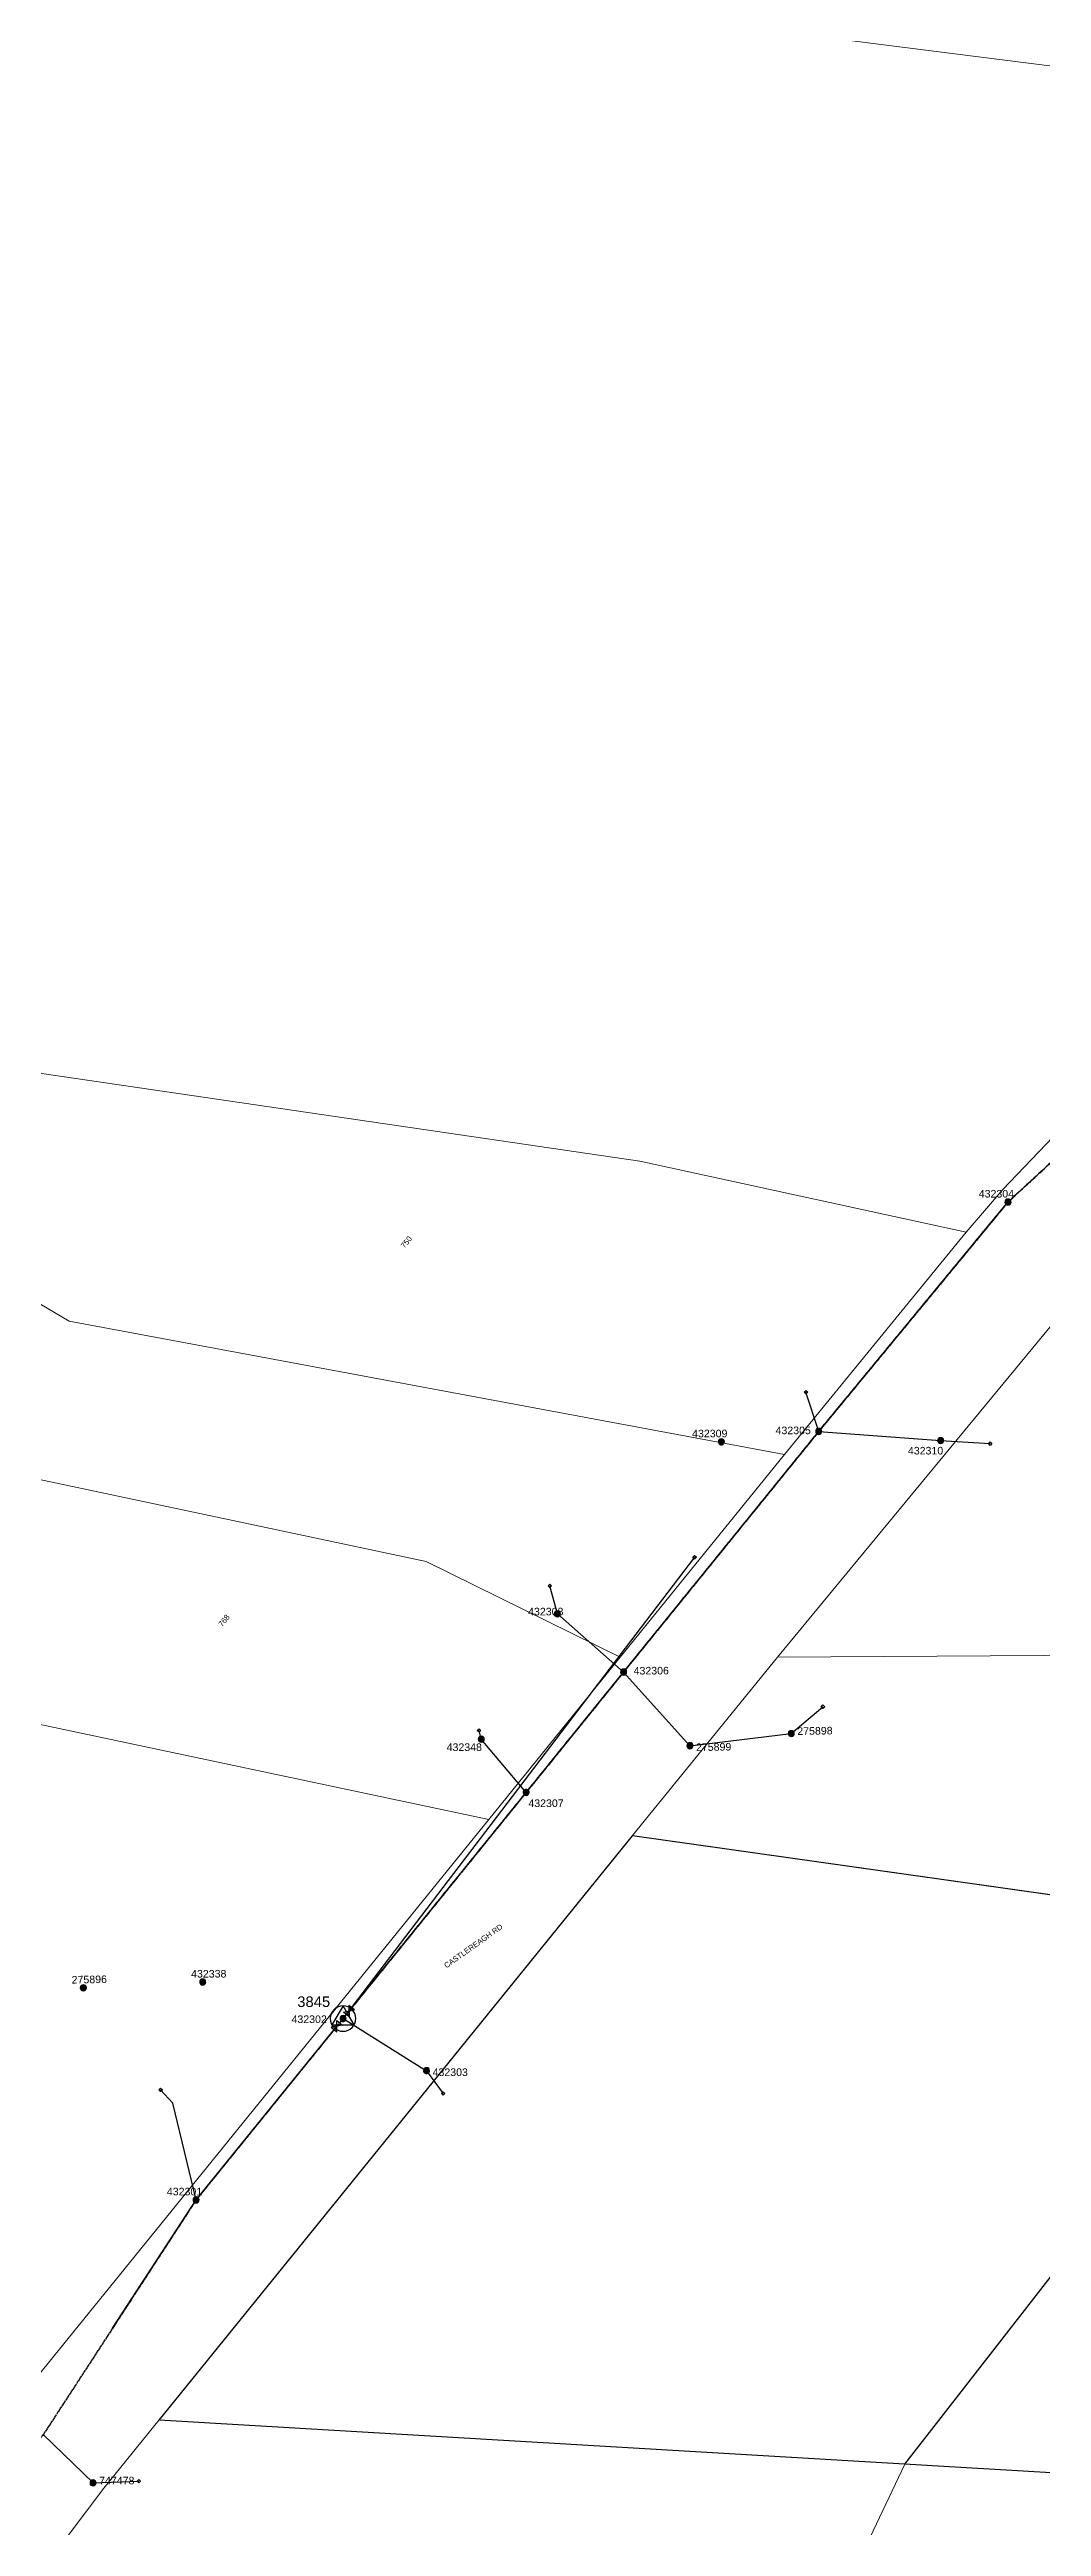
# Model space of a CAD drawing. Header units: metres. Extents: x 284044 to 286251, y 6274170 to 6277073.
# Drawn here: x 284842 to 285169, y 6275184 to 6276002 of the extents above; entities that cross this region are included whole.
import ezdxf
from ezdxf.enums import TextEntityAlignment as Align

# ---------------------------------------------------------------- set-up
doc = ezdxf.new("R2010")
doc.units = ezdxf.units.M
doc.linetypes.add('Cable Exist OH', pattern=[1, 1, 0])
doc.layers.get('0').update_dxf_attribs({"color": 6})
for name, color, linetype in [('_User Miscellaneous1', 7, 'Continuous'), ('Equip_LV_EXT', 7, 'Continuous'), ('Mains_HV_EXT', 7, 'Continuous'), ('Mains_LV_EXT', 7, 'Continuous'), ('Notes', 7, 'Continuous'), ('OH_Details_SP_MISC', 7, 'Continuous'), ('Services_SP_EXT', 7, 'Continuous'), ('Sub_SP_TR_HV_LV_EXT', 7, 'Continuous'), ('SupportsOH_SP_TR_HV_LV_SL_EXT', 7, 'Continuous')]:
    doc.layers.add(name, color=color, linetype=linetype)
doc.layers.add('Cadastre Land Parcels_SP_EXT', color=9, linetype='Continuous', lineweight=5)
doc.layers.add('Cadastre Roads_SP_EXT', color=9, linetype='Continuous', lineweight=5)
doc.styles.add('POLE_LABEL', font='arial.ttf')
doc.styles.get("Standard").update_dxf_attribs({"font": 'arial.ttf'})

# ---------------------------------------------------------------- blocks, each defined once
blk = doc.blocks.new('SUB_POLE_EXT')
blk.add_wipeout([(0, 4.22), (0.42, 4.2), (0.83, 4.14), (1.21, 4.05), (1.62, 3.9), (1.99, 3.72), (2.35, 3.51), (2.68, 3.26), (2.99, 2.99), (3.28, 2.66), (3.52, 2.34), (3.76, 1.92), (3.9, 1.62), (4.04, 1.23), (4.18, 0.63), (4.22, 0), (4.18, -0.61), (4.06, -1.15), (3.9, -1.62), (3.58, -2.24), (3.22, -2.73), (2.97, -3.01), (2.68, -3.26), (2.36, -3.5), (2, -3.72), (1.64, -3.89), (1.25, -4.03), (0.82, -4.14), (0.42, -4.2), (0, -4.22), (-0.41, -4.2), (-0.8, -4.15), (-1.21, -4.05), (-1.62, -3.9), (-1.99, -3.73), (-2.35, -3.51), (-2.68, -3.26), (-2.96, -3.02), (-3.23, -2.72), (-3.51, -2.35), (-3.71, -2.01), (-3.91, -1.6), (-4.05, -1.21), (-4.16, -0.76), (-4.22, -0.14), (-4.21, 0.39), (-4.14, 0.83), (-4.03, 1.27), (-3.9, 1.63), (-3.71, 2.02), (-3.5, 2.37), (-3.28, 2.67), (-2.99, 2.99), (-2.68, 3.27), (-2.33, 3.52), (-1.98, 3.73), (-1.63, 3.9), (-1.2, 4.05), (-0.78, 4.15), (-0.4, 4.21)])
blk.add_line((2.16, 0.48), (2.16, 0.48, 0))
blk.add_lwpolyline([(-4.22, 0, 1), (4.22, 0, 1)], format="xyb", close=True)
blk.add_lwpolyline([(2.14, 0.52), (0, 4.22), (-3.66, -2.11), (3.66, -2.11)], close=True)
for tag, height, flags, p in [('STREET_CODE', 0.2, 9, (1.5, 0)), ('ASSET_NUM', 3.5, 8, (2, 2)), ('CONSTRUCTED_VOLTAGE', 0.2, 9, (1.5, -0.2)), ('OPERATING_VOLTAGE', 0.2, 9, (1.5, -0.6)), ('OPERATED_BY', 0.2, 9, (1.5, -0.8)), ('ORIENTATION', 0.2, 9, (1.5, -1.2)), ('OWNED_BY', 0.2, 9, (1.5, -1.4)), ('SECONDARY_VOLTAGE', 0.2, 9, (1.5, -1.6)), ('STATE', 0.2, 9, (1.5, -1.8)), ('SUBSTATION_TYPE', 0.2, 9, (1.5, -2)), ('STREETNAME', 0.2, 9, (1.5, -2.8)), ('SUBURB', 0.2, 9, (1.5, -3)), ('Z', 0.2, 1, (1.5, -3.4)), ('NO_PHASES', 0.2, 9, (1.5, -0.4)), ('MAINTAINED_BY', 0.2, 9, (1.5, -1)), ('USAGE', 0.2, 9, (1.5, -2.2)), ('LEGEND', 0.2, 9, (1.5, -2.4)), ('LOCATION', 0.2, 9, (1.5, -2.6)), ('NOTES', 0.2, 9, (1.5, -3.2))]:
    blk.add_attdef(tag, text='', height=height, dxfattribs=dict(flags=flags)).set_placement(p, align=Align.MIDDLE_LEFT)
blk = doc.blocks.new('LV_OH_LINKS_DISTFUSE_EXT')
for p, q in [((0, 0), (0.96, 0)), ((3.84, 0), (4.8, 0))]:
    blk.add_line(p, q)
blk.add_lwpolyline([(3.84, -1.2), (3.84, 1.2), (0.96, -1.2), (0.96, 1.2)], close=True)
at = {"flags": 9}
for tag, p in [('ACTUAL_STATUS', (0, 0)), ('CONSTRUCTED_VOLTAGE', (0, -0.2)), ('OPERATING_VOLTAGE', (0, -0.6)), ('ORIENTATION', (0, -0.8)), ('OWNED_BY', (0, -1)), ('STATE', (0, -1.2)), ('SWITCH_TYPE', (0, -1.4)), ('NO_PHASES', (0, -0.4)), ('USAGE', (0, -1.6)), ('NOTES', (0, -1.8))]:
    blk.add_attdef(tag, text='', height=0.2, dxfattribs=at).set_placement(p, align=Align.MIDDLE_LEFT)
at = {"flags": 1}
blk.add_attdef('Z', (0, 0), '', height=0.2, dxfattribs=at)
blk = doc.blocks.new('CCP_EXT')
blk.add_wipeout([(0, 0.57), (0.57, 0), (0, -0.57), (-0.57, 0)])
blk.add_lwpolyline([(-0.57, 0), (0, 0.57), (0.57, 0), (0, -0.57), (-0.57, 0)])
at = {"flags": 1}
blk.add_attdef('Z', (0, 0), '', height=0.2, dxfattribs=at)
at = {"flags": 9}
for tag, p in [('CCP_TYPE', (0, 0)), ('CONSTRUCTED_VOLTAGE', (0, -0.2)), ('OPERATING_VOLTAGE', (0, -0.6)), ('ORIENTATION', (0, -0.8)), ('OWNED_BY', (0, -1)), ('STATE', (0, -1.8)), ('NO_PHASES', (0, -0.4)), ('USAGE', (0, -1.2)), ('LEGEND', (0, -1.4)), ('LIFE_SUPPORT', (0, -1.6)), ('NOTES', (0, -2))]:
    blk.add_attdef(tag, text='', height=0.2, dxfattribs=at).set_placement(p, align=Align.MIDDLE_LEFT)
blk = doc.blocks.new('POLE_EXT')
blk.add_hatch(color=256).paths.add_polyline_path([(-1, 0, 1), (1, 0, 1)])
blk.add_lwpolyline([(-1, 0, 1), (1, 0, 1)], format="xyb", close=True)
for tag, height, flags, p in [('pNumber', 2.5, 8, (-17.84, 2.07)), ('OWNED_BY', 0.2, 9, (1.35, -0.4)), ('SPECIAL_USE', 0.2, 9, (1.35, -0.8)), ('STATE', 0.2, 9, (1.35, -1)), ('cLV', 0.2, 9, (1.35, -1.4)), ('hDepth', 0.2, 9, (1.35, -1.6)), ('hDia', 0.2, 9, (1.35, -1.8)), ('cHV', 0.2, 9, (1.35, -2)), ('cLinedev', 0.2, 9, (1.35, -3.4)), ('pExisting', 0.2, 9, (1.35, -3.8)), ('pFooting', 0.2, 9, (1.35, -4.4)), ('pNew', 0.2, 9, (1.35, -4.6)), ('pRelocate', 0.2, 9, (1.35, -5)), ('pRemove', 0.2, 9, (1.35, -5.2)), ('pReplace', 0.2, 9, (1.35, -5.4)), ('pStay', 0.2, 9, (1.35, -5.6)), ('pType', 0.2, 9, (1.35, -5.8)), ('cspan', 0.2, 9, (1.35, -6)), ('STREETNAME', 0.2, 9, (1.35, -6.2)), ('SUBURB', 0.2, 9, (1.35, -6.4)), ('OPERATED_BY', 0.2, 9, (1.36, -7.01)), ('PARENT', 0.2, 9, (1.35, -0.6)), ('USAGE', 0.2, 9, (1.35, -1.2)), ('LBRACKET', 0.2, 9, (1.35, -2.2)), ('LExisting', 0.2, 9, (1.35, -2.4)), ('LANTNUMBER', 0.2, 9, (1.35, -2.6)), ('LOther', 0.2, 9, (1.35, -2.8)), ('LRemove', 0.2, 9, (1.35, -3)), ('LEGEND', 0.2, 9, (1.35, -3.2)), ('LOCATION', 0.2, 9, (1.35, -3.6)), ('PFNUMBER', 0.2, 9, (1.35, -4)), ('NEWPFNUMBER', 0.2, 9, (1.35, -4.2)), ('NOTES', 0.2, 9, (1.35, -6.6)), ('MAINTAINED_BY', 0.2, 9, (1.36, -6.81))]:
    blk.add_attdef(tag, text='', height=height, dxfattribs=dict(flags=flags)).set_placement(p, align=Align.MIDDLE_LEFT)
at = {"style": 'POLE_LABEL'}
for tag, height, flags, p in [('STRUCTURE_PLANT_NUMBER', 0.2, 9, (1.35, 0.03)), ('ASSET_NUM', 2.5, 8, (2, 2)), ('STREET_CODE', 0.2, 9, (1.35, -0.2))]:
    blk.add_attdef(tag, text='', height=height, dxfattribs=dict(at, flags=flags)).set_placement(p, align=Align.MIDDLE_LEFT)
at = {"flags": 1}
blk.add_attdef('Z', (1.35, -7.33), '', height=0.2, dxfattribs=at)

msp = doc.modelspace()

# ---------------------------------------------------------------- linework, layer by layer
at = {"layer": 'Cadastre Land Parcels_SP_EXT', "linetype": 'Continuous'}
for points in [[(284616.64, 6276067.35), (285368.51, 6275971.98), (285387.08, 6275993.24), (285463.84, 6275995.15), (285545.19, 6275907.25), (285573.26, 6275927.16), (285597.68, 6275944.48), (285619.17, 6275959.72), (285626.46, 6275964.9), (285663.27, 6275991.01), (285618.03, 6276024.9), (285618.03, 6276024.9), (285574.22, 6276057.72), (285448.95, 6276151.55), (285263.21, 6276200.08), (285016.44, 6276264.43), (284879.98, 6276300.01), (284860.42, 6276305.35), (284643.44, 6276364.57)], [(284829.58, 6275665.47), (285036.78, 6275634.99), (285144.58, 6275611.55), (285156.68, 6275625.7), (285180.43, 6275650.54), (285205.51, 6275674.06), (285231.82, 6275696.16), (285259.29, 6275716.8), (285382.96, 6275804.57), (285497.04, 6275885.42), (285497.04, 6275885.42), (285368.51, 6275971.98), (284616.64, 6276067.35)], [(284783.4, 6275541.5), (284966.29, 6275502.73), (285030.34, 6275471.17), (285084.61, 6275538.18), (284848.39, 6275582.15), (284810.59, 6275604.38)]]:
    msp.add_lwpolyline(points, dxfattribs=at)
for points in [[(285144.58, 6275611.55), (285036.78, 6275634.99), (284829.58, 6275665.47), (284810.59, 6275604.38), (284848.39, 6275582.15), (285084.61, 6275538.18), (285144.58, 6275611.55)], [(285323.04, 6275592.76), (285193.11, 6275605.53), (285082.23, 6275471.19), (285310.67, 6275472.64), (285323.04, 6275592.76)], [(285030.34, 6275471.17), (284966.29, 6275502.73), (284783.4, 6275541.5), (284727.49, 6275472.52), (284986.9, 6275417.52), (285030.34, 6275471.17)], [(285310.67, 6275472.64), (285082.23, 6275471.19), (285034.41, 6275412.22), (285301.55, 6275374.44), (285310.67, 6275472.64)], [(285124.28, 6275204.63), (284878.09, 6275219.17), (284859.82, 6275196.6), (284842.35, 6275173.42), (284841.94, 6275172.83), (285071.02, 6275092.33), (285124.28, 6275204.63)], [(285418.73, 6275187.23), (285124.28, 6275204.63), (285071.02, 6275092.33), (285169.37, 6275058), (285178.6, 6275078.71), (285367.62, 6275067.55), (285418.73, 6275187.23)]]:
    msp.add_lwpolyline(points, close=True, dxfattribs=at)
at = {"layer": 'Mains_LV_EXT', "linetype": 'Cable Exist OH'}
for points in [[(285031.44, 6275466.25), (284999.28, 6275426.5)], [(284890.3, 6275291.88), (284839.99, 6275214.58), (284839.83, 6275214.39)]]:
    msp.add_lwpolyline(points, dxfattribs=at)
at = {"layer": 'Notes', "color": 1, "flags": 128}
msp.add_lwpolyline([(285124.28, 6275204.63), (285260.99, 6275380.22)], dxfattribs=at)
at = {"layer": 'OH_Details_SP_MISC', "color": 7, "linetype": 'Continuous', "ltscale": 0.5, "flags": 128}
msp.add_lwpolyline([(284862.71, 6275249.49), (284890.3, 6275291.88), (284938.82, 6275351.79), (284999.28, 6275426.5), (285031.44, 6275466.25), (285095.88, 6275545.75), (285158.36, 6275621.53), (285243.72, 6275700.14), (285310.91, 6275748.56), (285320.87, 6275755.61)], dxfattribs=at)

# ---------------------------------------------------------------- block references
at = {"layer": 'SupportsOH_SP_TR_HV_LV_SL_EXT'}
ref = msp.add_blockref('POLE_EXT', (285158.36, 6275621.53), dxfattribs=at)
ref.add_attrib('ASSET_NUM', '432304', dxfattribs={"layer": '0', "height": 2.5, "style": 'POLE_LABEL'}).set_placement((285160.36, 6275622.28), align=Align.BOTTOM_RIGHT)
ref = msp.add_blockref('POLE_EXT', (285063.72, 6275542.32), dxfattribs=dict(at, rotation=0.02831139073400377))
ref.add_attrib('ASSET_NUM', '432309', dxfattribs={"layer": '0', "height": 2.5, "rotation": 0.07175, "style": 'POLE_LABEL'}).set_placement((285065.72, 6275543.07), align=Align.BOTTOM_RIGHT)
ref = msp.add_blockref('POLE_EXT', (285095.88, 6275545.75), dxfattribs=dict(at, rotation=0.03291297587212228))
ref.add_attrib('ASSET_NUM', '432305', dxfattribs={"layer": '0', "height": 2.5, "rotation": 0.03133, "style": 'POLE_LABEL'}).set_placement((285093.27, 6275544.1), align=Align.BOTTOM_RIGHT)
ref = msp.add_blockref('POLE_EXT', (285136.11, 6275542.76), dxfattribs=dict(at, rotation=0.03741503188271622))
ref.add_attrib('ASSET_NUM', '432310', dxfattribs={"layer": '0', "height": 2.5, "rotation": 0.03437, "style": 'POLE_LABEL'}).set_placement((285125.32, 6275540.64), align=Align.TOP_LEFT)
ref = msp.add_blockref('POLE_EXT', (285009.57, 6275485.49), dxfattribs=at)
ref.add_attrib('ASSET_NUM', '432308', dxfattribs={"layer": '0', "height": 2.5, "rotation": 0.02369, "style": 'POLE_LABEL'}).set_placement((285011.57, 6275486.24), align=Align.MIDDLE_RIGHT)
ref = msp.add_blockref('POLE_EXT', (285031.44, 6275466.25), dxfattribs=at)
ref.add_attrib('ASSET_NUM', '432306', dxfattribs={"layer": '0', "height": 2.5, "rotation": 0.25187, "style": 'POLE_LABEL'}).set_placement((285046.39, 6275467.99), align=Align.TOP_RIGHT)
ref = msp.add_blockref('POLE_EXT', (285053.33, 6275441.9), dxfattribs=at)
ref.add_attrib('ASSET_NUM', '275899', dxfattribs={"layer": '0', "height": 2.5, "rotation": 1, "style": 'POLE_LABEL'}).set_placement((285055.33, 6275442.65), align=Align.TOP_LEFT)
ref = msp.add_blockref('POLE_EXT', (285086.8, 6275445.97), dxfattribs=at)
ref.add_attrib('ASSET_NUM', '275898', dxfattribs={"layer": '0', "height": 2.5, "rotation": 1, "style": 'POLE_LABEL'}).set_placement((285088.8, 6275446.72), align=Align.MIDDLE_LEFT)
ref = msp.add_blockref('POLE_EXT', (284999.28, 6275426.5), dxfattribs=dict(at, rotation=359.9793915045575))
ref.add_attrib('ASSET_NUM', '432307', dxfattribs={"layer": '0', "height": 2.5, "rotation": 359.95875, "style": 'POLE_LABEL'}).set_placement((285011.66, 6275422.92), align=Align.MIDDLE_RIGHT)
ref = msp.add_blockref('POLE_EXT', (284853.06, 6275361.95), dxfattribs=at)
ref.add_attrib('ASSET_NUM', '275896', dxfattribs={"layer": '0', "height": 2.5, "rotation": 1, "style": 'POLE_LABEL'}).set_placement((284855.06, 6275362.7), align=Align.BOTTOM_CENTER)
ref = msp.add_blockref('POLE_EXT', (284892.48, 6275363.84), dxfattribs=dict(at, rotation=0.01830736573965908))
ref.add_attrib('ASSET_NUM', '432338', dxfattribs={"layer": '0', "height": 2.5, "rotation": 0.04738, "style": 'POLE_LABEL'}).set_placement((284894.48, 6275364.59), align=Align.BOTTOM_CENTER)
ref = msp.add_blockref('POLE_EXT', (284966.38, 6275334.56), dxfattribs=dict(at, rotation=0.06262537664541425))
ref.add_attrib('ASSET_NUM', '432303', dxfattribs={"layer": '0', "height": 2.5, "rotation": 0.04122, "style": 'POLE_LABEL'}).set_placement((284968.38, 6275335.31), align=Align.TOP_LEFT)
ref = msp.add_blockref('POLE_EXT', (284890.3, 6275291.88), dxfattribs=at)
ref.add_attrib('ASSET_NUM', '432301', dxfattribs={"layer": '0', "height": 2.5, "style": 'POLE_LABEL'}).set_placement((284892.3, 6275292.63), align=Align.BOTTOM_RIGHT)

# ---------------------------------------------------------------- texts
at = {"layer": 'Cadastre Land Parcels_SP_EXT'}
for s, rotation, p in [('750', 50.8828, (284959.09, 6275606.12)), ('768', 50.88265, (284898.88, 6275481.09))]:
    msp.add_text(s, height=1.8, rotation=rotation, dxfattribs=at).set_placement(p)
at = {"layer": 'Cadastre Roads_SP_EXT'}
msp.add_text('CASTLEREAGH RD', height=1.8, rotation=35.51909, dxfattribs=at).set_placement((284972.96, 6275368.32))

# ---------------------------------------------------------------- next in the draw order: block references
at = {"layer": 'Services_SP_EXT'}
for p in [(285091.66, 6275558.69), (285152.5, 6275541.72), (285054.9, 6275504.17), (285007.08, 6275494.72), (285097.27, 6275454.82), (284871.36, 6275198.98)]:
    msp.add_blockref('CCP_EXT', p, dxfattribs=at)
at = {"layer": 'Sub_SP_TR_HV_LV_EXT'}
ref = msp.add_blockref('SUB_POLE_EXT', (284938.82, 6275351.79), dxfattribs=at)
ref.add_attrib('ASSET_NUM', '3845', dxfattribs={"layer": '0', "height": 3.5}).set_placement((284934.57, 6275354.56), align=Align.BOTTOM_RIGHT)

# ---------------------------------------------------------------- next in the draw order: linework, layer by layer
at = {"layer": 'Cadastre Land Parcels_SP_EXT', "linetype": 'Continuous'}
msp.add_lwpolyline([(284829.72, 6275223.45), (284986.9, 6275417.52), (284727.49, 6275472.52)], dxfattribs=at)
msp.add_lwpolyline([(285301.55, 6275374.44), (285034.41, 6275412.22), (284878.09, 6275219.17), (285124.28, 6275204.63), (285418.73, 6275187.23), (285471.82, 6275311.42), (285479.8, 6275330.08), (285487.55, 6275348.21), (285301.55, 6275374.44)], close=True, dxfattribs=at)
at = {"layer": 'Mains_LV_EXT', "linetype": 'Cable Exist OH'}
for points in [[(285243.72, 6275700.14), (285158.36, 6275621.53), (285095.88, 6275545.75)], [(285095.88, 6275545.75), (285031.44, 6275466.25)], [(284999.28, 6275426.5), (284938.82, 6275351.79)], [(284938.82, 6275351.79), (284890.3, 6275291.88)]]:
    msp.add_lwpolyline(points, dxfattribs=at)
at = {"layer": 'Services_SP_EXT'}
for points in [[(285095.88, 6275545.75), (285091.66, 6275558.69)], [(285095.88, 6275545.75), (285136.11, 6275542.76), (285152.5, 6275541.72)], [(285031.44, 6275466.25), (285009.57, 6275485.49), (285007.08, 6275494.72)], [(285031.44, 6275466.25), (285053.33, 6275441.9), (285086.8, 6275445.97), (285097.27, 6275454.82)], [(284839.79, 6275214.43), (284856.28, 6275198.4), (284871.36, 6275198.98)]]:
    msp.add_lwpolyline(points, dxfattribs=at)

# ---------------------------------------------------------------- next in the draw order: block references
at = {"layer": 'Equip_LV_EXT'}
for p, rotation in [((284938.28, 6275351.13), 230.3483481642378), ((284939.3, 6275352.39), 51.78712755971471)]:
    msp.add_blockref('LV_OH_LINKS_DISTFUSE_EXT', p, dxfattribs=dict(at, rotation=rotation))
at = {"layer": 'SupportsOH_SP_TR_HV_LV_SL_EXT'}
ref = msp.add_blockref('POLE_EXT', (284938.82, 6275351.79), dxfattribs=dict(at, rotation=0.01600665525317877))
ref.add_attrib('ASSET_NUM', '432302', dxfattribs={"layer": '0', "height": 2.5, "rotation": 0.06645, "style": 'POLE_LABEL'}).set_placement((284933.45, 6275352.82), align=Align.TOP_RIGHT)
ref = msp.add_blockref('POLE_EXT', (284856.28, 6275198.4), dxfattribs=dict(at, rotation=0.06562639290325499))
ref.add_attrib('ASSET_NUM', '747478', dxfattribs={"layer": '0', "height": 2.5, "rotation": 0.04963, "style": 'POLE_LABEL'}).set_placement((284858.28, 6275199.15), align=Align.MIDDLE_LEFT)

# ---------------------------------------------------------------- next in the draw order: block references
at = {"layer": 'Services_SP_EXT'}
for p in [(284983.72, 6275446.98), (284878.58, 6275328.24), (284971.87, 6275327.06)]:
    msp.add_blockref('CCP_EXT', p, dxfattribs=at)

# ---------------------------------------------------------------- next in the draw order: linework, layer by layer
at = {"layer": '_User Miscellaneous1', "color": 1, "flags": 128}
msp.add_lwpolyline([(285034.43, 6275412.24), (285487.55, 6275348.2), (285418.71, 6275187.19), (284878.07, 6275219.15), (285034.4, 6275412.2)], dxfattribs=at)
at = {"layer": 'Cadastre Roads_SP_EXT', "linetype": 'Continuous'}
for points in [[(285180.43, 6275650.54), (285156.68, 6275625.7), (285144.58, 6275611.55), (285084.61, 6275538.18), (285030.34, 6275471.17), (284986.9, 6275417.52), (284829.72, 6275223.45)], [(284842.35, 6275173.42), (284859.82, 6275196.6), (284878.09, 6275219.17), (285034.41, 6275412.22), (285082.23, 6275471.19), (285193.11, 6275605.53)]]:
    msp.add_lwpolyline(points, dxfattribs=at)
at = {"layer": 'Mains_HV_EXT', "linetype": 'Cable Exist OH'}
for points in [[(284938.82, 6275351.79), (284999.28, 6275426.5), (285031.44, 6275466.25), (285095.88, 6275545.75), (285158.36, 6275621.53), (285243.72, 6275700.14), (285310.91, 6275748.56), (285371.08, 6275791.16), (285431.87, 6275834.3), (285497.08, 6275880.61), (285563.38, 6275914.82)], [(284938.82, 6275351.79), (284890.3, 6275291.88), (284839.99, 6275214.58), (284804.83, 6275172.83)]]:
    msp.add_lwpolyline(points, dxfattribs=at)
at = {"layer": 'Services_SP_EXT'}
for points in [[(285054.9, 6275504.17), (284938.28, 6275351.13)], [(284999.28, 6275426.5), (284984.46, 6275444.08), (284983.72, 6275446.98)], [(284938.82, 6275351.79), (284966.38, 6275334.56), (284971.87, 6275327.06)], [(284890.3, 6275291.88), (284882.66, 6275323.86), (284878.58, 6275328.24)]]:
    msp.add_lwpolyline(points, dxfattribs=at)

# ---------------------------------------------------------------- next in the draw order: block references
at = {"layer": 'SupportsOH_SP_TR_HV_LV_SL_EXT'}
ref = msp.add_blockref('POLE_EXT', (284984.46, 6275444.08), dxfattribs=at)
ref.add_attrib('ASSET_NUM', '432348', dxfattribs={"layer": '0', "height": 2.5, "rotation": 0.06043, "style": 'POLE_LABEL'}).set_placement((284984.67, 6275441.44), align=Align.MIDDLE_RIGHT)

doc.saveas('drawing.dxf')
